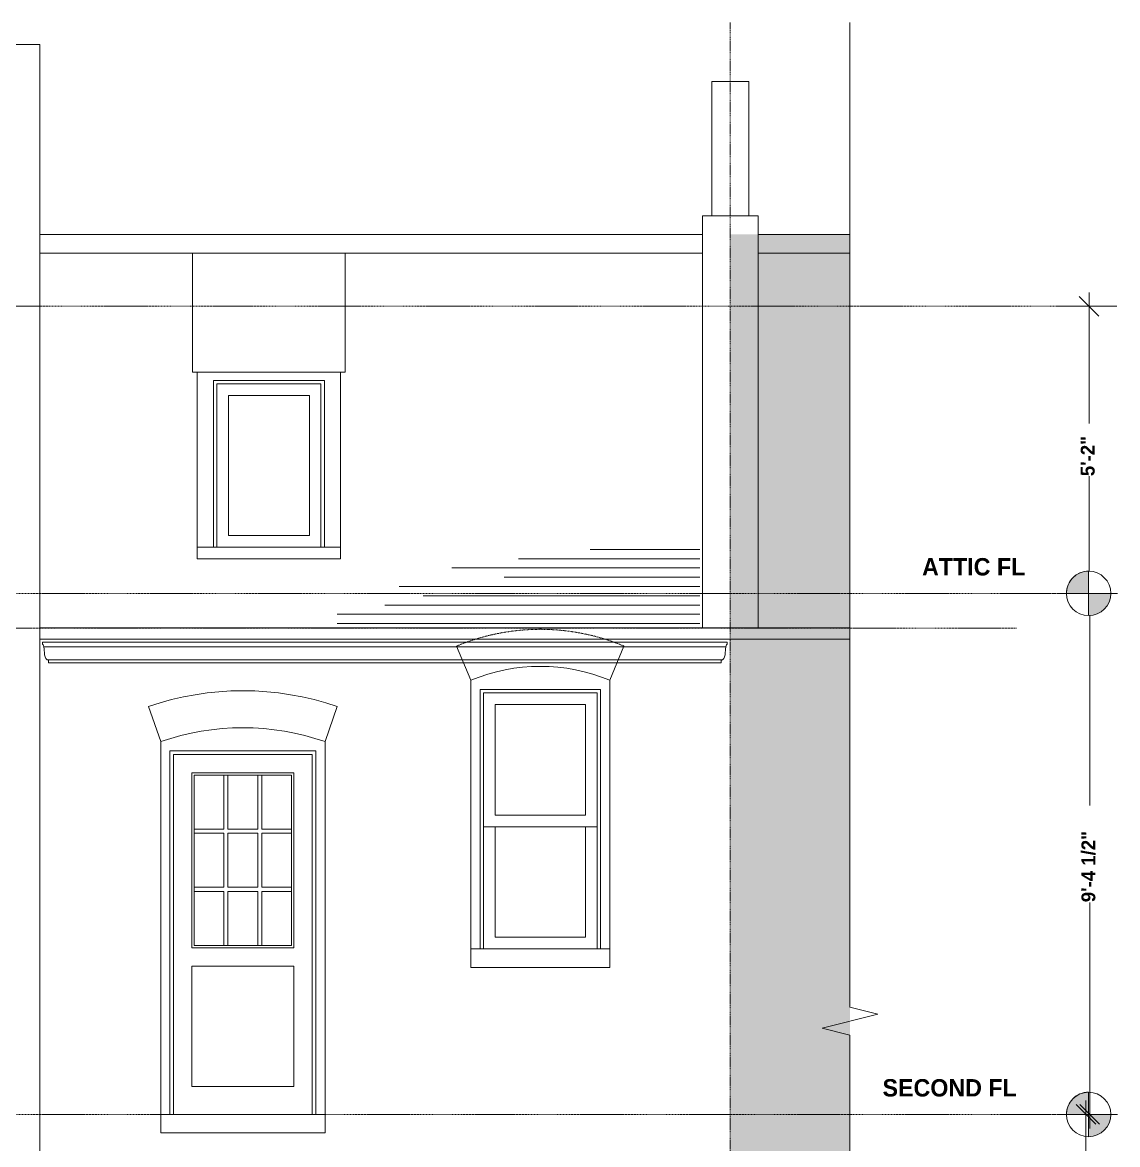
# Model space of a CAD drawing. Header units: inches. Extents: x -961 to 1381, y -1063 to 1035.
# Drawn here: x 1135.3 to 1371.8, y 9 to 251.3 of the extents above; entities that cross this region are included whole.
import ezdxf

# ---------------------------------------------------------------- set-up
doc = ezdxf.new("R2010")
doc.units = ezdxf.units.IN
doc.header["$LTSCALE"] = 0.2
doc.header["$MEASUREMENT"] = 0
doc.header["$PDMODE"] = 1
doc.header["$PDSIZE"] = -2
for name, pattern in [('STYLE_01', [0.41664, 0.20828, -0.20836]), ('STYLE_06', [1.04164, 0.625, -0.20828, 0.06943, -0.13893]), ('STYLE_07', [1.875, 0.625, -0.20828, 0.625, -0.20836, 0.06943, -0.13893]), ('STYLE_09', [5, 3.75, -0.277785, 0.69443, -0.277785])]:
    doc.linetypes.add(name, pattern=pattern)
doc.layers.get('0').update_dxf_attribs({"lineweight": 15})
for name, color, linetype, lineweight in [('_MD Elevations (2D)', 7, 'Continuous', 5), ('Dimension', 7, 'Continuous', 5), ('Electric - Invisible', 7, 'Continuous', 15), ('None', 7, 'Continuous', 5)]:
    doc.layers.add(name, color=color, linetype=linetype, lineweight=lineweight)
doc.styles.add('Bradley Hand ITC TT-Bold', font='Bradley Hand ITC TT-Bold')
doc.dimstyles.new('Arch', dxfattribs={"dimtxt": 3.002787, "dimasz": 0.125, "dimexe": 0.125, "dimexo": 0.0625, "dimgap": 0.0625, "dimtad": 1, "dimdec": 3, "dimzin": 15, "dimdsep": 46, "dimlunit": 4, "dimtxsty": 'Bradley Hand ITC TT-Bold', "dimblk": 'VW_SLASH', "dimcen": 0, "dimdle": 0.0625, "dimazin": 0, "dimtfac": 1, "dimtdec": 3, "dimtix": 1, "dimtmove": 0, "dimatfit": 0, "dimldrblk": 'VW_FILLEDARROW', "dimfxl": 0, "dimfrac": 2, "dimtolj": 1, "dimtzin": 15, "dimarcsym": 0})

# ---------------------------------------------------------------- blocks, each defined once
blk = doc.blocks.new('*D')
at = {"layer": 'Defpoints', "color": 0, "lineweight": 0}
for p in [(-327.82, 190), (100.36, 190), (1355.82, 190), (-337.66, 128), (-330.31, 128), (-327.82, 128), (90.52, 128), (97.86, 128), (100.36, 128), (1355.82, 128), (1358.31, 128), (1365.66, 128), (-947.19, 104.5), (-337.81, 15.5), (-330.31, 15.5), (-329.47, 15.5), (90.36, 15.5), (97.86, 15.5), (97.86, 15.5), (1357.47, 15.5), (1358.31, 15.5), (1365.81, 15.5), (-954.69, 6), (-947.19, 6), (-947.19, 6), (-954.69, -105.5), (-947.19, -105.5), (-947.19, -105.5), (-336.97, -105.5), (-336.97, -105.5), (-329.47, -105.5), (-329.47, -105.5), (90.36, -105.5), (90.36, -105.5), (97.86, -105.5), (97.86, -105.5), (1357.47, -105.5), (1357.47, -105.5), (1364.97, -105.5), (1364.97, -105.5), (-329.47, -198.75), (97.86, -198.75), (1357.47, -198.75), (-954.69, -207.5), (-947.19, -207.5)]:
    blk.add_point(p, dxfattribs=at)
at = {"layer": 'Dimension', "color": 0, "linetype": 'Continuous', "lineweight": -2}
for p, q in [((-337.66, 190), (-337.66, 193)), ((90.52, 190), (90.52, 193)), ((1365.66, 190), (1365.66, 193)), ((-330.82, 190), (-343.66, 190)), ((-337.66, 128), (-337.66, 190)), ((97.36, 190), (84.52, 190)), ((90.52, 128), (90.52, 190)), ((1358.82, 190), (1371.66, 190)), ((1365.66, 128), (1365.66, 190)), ((-337.81, 128), (-337.81, 131)), ((90.36, 128), (90.36, 131)), ((1365.81, 128), (1365.81, 131)), ((-333.31, 128), (-343.81, 128)), ((-330.82, 128), (-343.66, 128)), ((-337.81, 15.5), (-337.81, 128)), ((-337.66, 125), (-337.66, 128)), ((94.86, 128), (84.36, 128)), ((97.36, 128), (84.52, 128)), ((90.36, 15.5), (90.36, 128)), ((90.52, 125), (90.52, 128)), ((1358.82, 128), (1371.66, 128)), ((1361.31, 128), (1371.81, 128)), ((1365.66, 125), (1365.66, 128)), ((1365.81, 15.5), (1365.81, 128)), ((-954.69, 104.5), (-954.69, 107.5)), ((-950.19, 104.5), (-960.69, 104.5)), ((-954.69, 6), (-954.69, 104.5)), ((-336.97, 15.5), (-336.97, 18.5)), ((90.36, 15.5), (90.36, 18.5)), ((1364.97, 15.5), (1364.97, 18.5)), ((-333.31, 15.5), (-343.81, 15.5)), ((-332.47, 15.5), (-342.97, 15.5)), ((-337.81, 12.5), (-337.81, 15.5)), ((-336.97, -105.5), (-336.97, 15.5)), ((94.86, 15.5), (84.36, 15.5)), ((94.86, 15.5), (84.36, 15.5)), ((90.36, -105.5), (90.36, 15.5)), ((90.36, 12.5), (90.36, 15.5)), ((1360.47, 15.5), (1370.97, 15.5)), ((1361.31, 15.5), (1371.81, 15.5)), ((1364.97, -105.5), (1364.97, 15.5)), ((1365.81, 12.5), (1365.81, 15.5)), ((-954.69, 6), (-954.69, 9)), ((-935.69, 9), (-935.69, 6)), ((-950.19, 6), (-960.69, 6)), ((-950.19, 6), (-960.69, 6)), ((-954.69, -105.5), (-954.69, 6)), ((-954.69, 3), (-954.69, 6)), ((-935.69, 6), (-935.69, -6.5)), ((-932.69, 6), (-929.69, 6)), ((-935.69, -6.5), (-935.69, -9.5)), ((-932.69, -6.5), (-929.69, -6.5)), ((-954.69, -105.5), (-954.69, -102.5)), ((-935.69, -102.5), (-935.69, -105.5)), ((-336.97, -102.5), (-336.97, -105.5)), ((90.36, -102.5), (90.36, -105.5)), ((1364.97, -102.5), (1364.97, -105.5)), ((-950.19, -105.5), (-960.69, -105.5)), ((-950.19, -105.5), (-960.69, -105.5)), ((-954.69, -207.5), (-954.69, -105.5)), ((-954.69, -108.5), (-954.69, -105.5)), ((-935.69, -105.5), (-935.69, -118)), ((-932.69, -105.5), (-929.69, -105.5)), ((-332.47, -105.5), (-342.97, -105.5)), ((-332.47, -105.5), (-342.97, -105.5)), ((-336.97, -108.5), (-336.97, -105.5)), ((-336.97, -105.5), (-336.97, -198.75)), ((94.86, -105.5), (84.36, -105.5)), ((94.86, -105.5), (84.36, -105.5)), ((90.36, -108.5), (90.36, -105.5)), ((90.36, -105.5), (90.36, -198.75)), ((1360.47, -105.5), (1370.97, -105.5)), ((1360.47, -105.5), (1370.97, -105.5)), ((1364.97, -108.5), (1364.97, -105.5)), ((1364.97, -105.5), (1364.97, -198.75)), ((-935.69, -118), (-935.69, -121)), ((-932.69, -118), (-929.69, -118)), ((-332.47, -198.75), (-342.97, -198.75)), ((-336.97, -198.75), (-336.97, -201.75)), ((94.86, -198.75), (84.36, -198.75)), ((90.36, -198.75), (90.36, -201.75)), ((1360.47, -198.75), (1370.97, -198.75)), ((1364.97, -198.75), (1364.97, -201.75)), ((-950.19, -207.5), (-960.69, -207.5)), ((-954.69, -210.5), (-954.69, -207.5))]:
    blk.add_line(p, q, dxfattribs=at)
at = {"layer": 'None', "color": 0, "linetype": 'Continuous', "lineweight": 20}
for points in [[(-339.78, 192.12), (-335.54, 187.88)], [(88.39, 192.12), (92.64, 187.88)], [(1363.54, 192.12), (1367.78, 187.88)], [(-339.93, 130.12), (-335.69, 125.88)], [(-335.54, 125.88), (-339.78, 130.12)], [(88.24, 130.12), (92.49, 125.88)], [(92.64, 125.88), (88.39, 130.12)], [(1367.78, 125.88), (1363.54, 130.12)], [(1363.69, 130.12), (1367.93, 125.88)], [(-956.81, 106.62), (-952.57, 102.38)], [(-335.69, 13.38), (-339.93, 17.62)], [(-339.1, 17.62), (-334.85, 13.38)], [(88.24, 17.62), (92.49, 13.38)], [(92.49, 13.38), (88.24, 17.62)], [(1362.85, 17.62), (1367.1, 13.38)], [(1367.93, 13.38), (1363.69, 17.62)], [(-956.81, 8.12), (-952.57, 3.88)], [(-952.57, 3.88), (-956.81, 8.12)], [(-937.81, 8.12), (-933.57, 3.88)], [(-933.57, -8.62), (-937.81, -4.38)], [(-956.81, -103.38), (-952.57, -107.62)], [(-952.57, -107.62), (-956.81, -103.38)], [(-937.81, -103.38), (-933.57, -107.62)], [(-334.85, -107.62), (-339.1, -103.38)], [(-339.1, -103.38), (-334.85, -107.62)], [(92.49, -107.62), (88.24, -103.38)], [(88.24, -103.38), (92.49, -107.62)], [(1367.1, -107.62), (1362.85, -103.38)], [(1362.85, -103.38), (1367.1, -107.62)], [(-933.57, -120.12), (-937.81, -115.88)], [(-334.85, -200.87), (-339.1, -196.63)], [(92.49, -200.87), (88.24, -196.63)], [(1367.1, -200.87), (1362.85, -196.63)], [(-952.57, -209.62), (-956.81, -205.38)]]:
    blk.add_lwpolyline(points, dxfattribs=at)
at = {"color": 0, "linetype": 'Continuous', "lineweight": -2}
for points in [[(-334.33, 153.32), (-334.33, 164.68), (-340.99, 164.68), (-340.99, 153.32)], [(93.85, 153.32), (93.85, 164.68), (87.18, 164.68), (87.18, 153.32)], [(1368.99, 153.32), (1368.99, 164.68), (1362.33, 164.68), (1362.33, 153.32)], [(-334.48, 61.33), (-334.48, 82.17), (-341.15, 82.17), (-341.15, 61.33)], [(93.7, 61.33), (93.7, 82.17), (87.03, 82.17), (87.03, 61.33)], [(1369.15, 61.33), (1369.15, 82.17), (1362.48, 82.17), (1362.48, 61.33)], [(-951.36, 44.8), (-951.36, 65.7), (-958.03, 65.7), (-958.03, 44.8)], [(-932.78, -7.96), (-932.78, 7.46), (-938.61, 7.46), (-938.61, -7.96)], [(-333.64, -51.65), (-333.64, -38.35), (-340.31, -38.35), (-340.31, -51.65)], [(93.7, -51.65), (93.7, -38.35), (87.03, -38.35), (87.03, -51.65)], [(1368.31, -51.65), (1368.31, -38.35), (1361.64, -38.35), (1361.64, -51.65)], [(-951.36, -60.1), (-951.36, -39.4), (-958.03, -39.4), (-958.03, -60.1)], [(-932.78, -119.46), (-932.78, -104.04), (-938.61, -104.04), (-938.61, -119.46)], [(-333.64, -168.39), (-333.64, -135.86), (-340.31, -135.86), (-340.31, -168.39)], [(93.7, -168.39), (93.7, -135.86), (87.03, -135.86), (87.03, -168.39)], [(1368.31, -168.39), (1368.31, -135.86), (1361.64, -135.86), (1361.64, -168.39)], [(-951.36, -162.1), (-951.36, -150.9), (-958.03, -150.9), (-958.03, -162.1)]]:
    blk.add_wipeout(points, dxfattribs=at).dxf.layer = 'Dimension'
at = {"layer": 'Defpoints', "color": 0, "lineweight": 0}
for p in [(-935.69, 6), (-935.69, 6), (-935.69, -6.5), (-935.69, -105.5), (-935.69, -105.5), (-935.69, -118)]:
    blk.add_point(p, dxfattribs=at)
at = {"layer": 'Dimension', "color": 0, "attachment_point": 1, "rotation": 90, "line_spacing_factor": 1.337445, "style": 'Bradley Hand ITC TT-Bold'}
for s, insert, char_height in [('5\'-2"', (-339.46, 153.32), 3.003), ('5\'-2"', (88.71, 153.32), 3.003), ('5\'-2"', (1363.86, 153.32), 3.003), ('9\'-4 1/2"', (-339.61, 61.33), 3.003), ('9\'-4 1/2"', (88.56, 61.33), 3.003), ('9\'-4 1/2"', (1364.01, 61.33), 3.003), ('8\'-2 1/2"', (-956.5, 44.8), 3.003), ('12 1/2"', (-937.27, -7.96), 2.627), ('10\'-1"', (-338.78, -51.65), 3.003), ('10\'-1"', (88.56, -51.65), 3.003), ('10\'-1"', (1363.17, -51.65), 3.003), ('9\'-3 1/2"', (-956.5, -60.1), 3.003), ('12 1/2"', (-937.27, -119.46), 2.627), ('7\'-9 1/4" +/- ', (-338.78, -168.39), 3.0028), ('7\'-9 1/4" +/- ', (88.56, -168.39), 3.0028), ('7\'-9 1/4" +/- ', (1363.17, -168.39), 3.0028), ('8\'-6"', (-956.5, -162.1), 3.003)]:
    blk.add_mtext(s, dxfattribs=dict(at, insert=insert, char_height=char_height))
blk = doc.blocks.new('VW_FILLEDARROW')
at = {"linetype": 'ByBlock', "lineweight": 0}
blk.add_hatch(color=0, dxfattribs=at).paths.add_polyline_path([(-1, 0.268), (0, 0), (-1, -0.268)])
at = {"layer": 'None', "color": 0, "linetype": 'Continuous', "lineweight": 5}
blk.add_lwpolyline([(-1, 0.268), (0, 0), (-1, -0.268)], close=True, dxfattribs=at)
blk = doc.blocks.new('VW_SLASH')
at = {"color": 0, "linetype": 'ByBlock', "lineweight": -2}
blk.add_line((0, 0), (-1, 0), dxfattribs=at)
at = {"layer": 'None', "color": 0, "linetype": 'Continuous', "lineweight": 20}
blk.add_lwpolyline([(0.354, 0.354), (-0.354, -0.354)], dxfattribs=at)
blk = doc.blocks.new('Group-844')
at = {"layer": 'None', "color": 7, "linetype": 'Continuous', "lineweight": 5}
for p, q in [((1281.57, 137.49), (1257.87, 137.49)), ((1281.57, 133.49), (1227.98, 133.49)), ((1281.57, 135.49), (1242.41, 135.49)), ((1281.57, 131.49), (1239.32, 131.49)), ((1281.57, 129.49), (1216.65, 129.49)), ((1281.57, 127.49), (1221.8, 127.49)), ((1281.57, 125.49), (1213.56, 125.49)), ((1281.57, 123.49), (1203.25, 123.49)), ((1281.57, 121.49), (1203.25, 121.49))]:
    blk.add_line(p, q, dxfattribs=at)
blk = doc.blocks.new('Elevation Benchmark-11')
at = {"color": 7, "linetype": 'Continuous', "lineweight": 5}
for points in [[(12, 1.2), (13.7, 1.2), (13.7, 9.53), (12, 9.53)], [(4.8, -4.8), (4.33, -4.78), (3.86, -4.71), (3.41, -4.59), (2.96, -4.43), (2.54, -4.23), (2.13, -3.99), (1.75, -3.71), (1.41, -3.39), (1.09, -3.05), (0.81, -2.67), (0.57, -2.26), (0.37, -1.84), (0.21, -1.39), (0.09, -0.94), (0.02, -0.47), (0, 0), (0.02, 0.47), (0.09, 0.94), (0.21, 1.39), (0.37, 1.84), (0.57, 2.26), (0.81, 2.67), (1.09, 3.05), (1.41, 3.39), (1.75, 3.71), (2.13, 3.99), (2.54, 4.23), (2.96, 4.43), (3.41, 4.59), (3.86, 4.71), (4.33, 4.78), (4.8, 4.8), (5.27, 4.78), (5.74, 4.71), (6.19, 4.59), (6.64, 4.43), (7.06, 4.23), (7.47, 3.99), (7.85, 3.71), (8.19, 3.39), (8.51, 3.05), (8.79, 2.67), (9.03, 2.26), (9.23, 1.84), (9.39, 1.39), (9.51, 0.94), (9.58, 0.47), (9.6, 0), (9.58, -0.47), (9.51, -0.94), (9.39, -1.39), (9.23, -1.84), (9.03, -2.26), (8.79, -2.67), (8.51, -3.05), (8.19, -3.39), (7.85, -3.71), (7.47, -3.99), (7.06, -4.23), (6.64, -4.43), (6.19, -4.59), (5.74, -4.71), (5.27, -4.78)], [(12, -9.53), (49.31, -9.53), (49.31, -1.2), (12, -1.2)]]:
    blk.add_wipeout(points, dxfattribs=at).dxf.layer = 'None'
at = {"layer": 'None', "linetype": 'Continuous', "lineweight": 0}
h = blk.add_hatch(color=7, dxfattribs=at)
edge = h.paths.add_edge_path()
edge.add_arc((4.8, 0), 4.8, 90, 180)
edge.add_line((0, 0), (4.8, 0))
edge.add_line((4.8, 0), (4.8, 4.8))
h = blk.add_hatch(color=7, dxfattribs=at)
edge = h.paths.add_edge_path()
edge.add_arc((4.8, 0), 4.8, 270, 0)
edge.add_line((9.6, 0), (4.8, 0))
edge.add_line((4.8, 0), (4.8, -4.8))
at = {"layer": 'None', "color": 7, "linetype": 'Continuous', "lineweight": 5}
for p, q in [((4.8, -4.8), (4.8, 4.8)), ((0, 0), (9.6, 0))]:
    blk.add_line(p, q, dxfattribs=at)
at = {"layer": 'None', "color": 7, "linetype": 'STYLE_09', "lineweight": 5}
blk.add_line((9.6, 0), (24, 0), dxfattribs=at)
at = {"layer": 'None', "color": 7, "linetype": 'Continuous', "lineweight": 5}
for start, end in [(90, 180), (270, 0)]:
    blk.add_arc((4.8, 0), 4.8, start, end, dxfattribs=at)
blk.add_ellipse((4.8, 0), major_axis=(4.8, 0), ratio=1, dxfattribs=at)
at = {"layer": 'None', "color": 7, "insert": (49.31, -7.63), "char_height": 3.753, "attachment_point": 1, "rotation": 180, "line_spacing_factor": 1.332987, "style": 'Bradley Hand ITC TT-Bold'}
blk.add_mtext('SECOND FL', dxfattribs=at)
blk = doc.blocks.new('Break Line-13')
at = {"layer": 'None', "color": 7, "linetype": 'Continuous', "lineweight": 20}
blk.add_lwpolyline([(0, 0), (212.64, 0), (214.14, 6), (217.14, -6), (218.64, 0), (431.28, 0)], dxfattribs=at)
blk = doc.blocks.new('Group-1263')
at = {"layer": 'Electric - Invisible', "color": 7, "linetype": 'Continuous', "lineweight": 20}
blk.add_line((1287.48, 117), (1287.48, 117.45), dxfattribs=at)
at = {"color": 7, "linetype": 'Continuous', "lineweight": 20}
blk.add_wipeout([(1286.19, 113.62), (1286.22, 113.62), (1286.24, 113.63), (1286.27, 113.63), (1286.29, 113.63), (1286.31, 113.63), (1286.34, 113.64), (1286.36, 113.64), (1286.38, 113.65), (1286.41, 113.66), (1286.43, 113.66), (1286.45, 113.67), (1286.47, 113.68), (1286.49, 113.69), (1286.51, 113.7), (1286.54, 113.71), (1286.56, 113.73), (1286.57, 113.74), (1286.59, 113.75), (1286.61, 113.77), (1286.63, 113.79), (1286.65, 113.8), (1286.67, 113.82), (1286.69, 113.84), (1286.7, 113.86), (1286.72, 113.88), (1286.74, 113.9), (1286.75, 113.92), (1286.77, 113.94), (1286.78, 113.96), (1286.8, 113.99), (1286.81, 114.01), (1286.83, 114.04), (1286.84, 114.06), (1286.85, 114.09), (1286.87, 114.12), (1286.88, 114.15), (1286.89, 114.18), (1286.9, 114.21), (1286.92, 114.24), (1286.93, 114.27), (1286.94, 114.3), (1286.95, 114.34), (1286.96, 114.37), (1286.97, 114.41), (1286.98, 114.44), (1286.99, 114.48), (1287, 114.52), (1287, 114.55), (1287.01, 114.59), (1287.02, 114.63), (1287.03, 114.67), (1287.03, 114.72), (1287.04, 114.76), (1287.05, 114.8), (1287.05, 114.85), (1287.06, 114.89), (1287.06, 114.94), (1287.07, 114.98), (1287.07, 115.03), (1287.08, 115.08), (1287.08, 115.13), (1287.08, 115.18), (1287.09, 115.23), (1287.09, 115.28), (1287.09, 115.33), (1287.09, 115.38), (1287.1, 115.43), (1287.1, 115.48), (1287.1, 115.53), (1287.1, 115.58), (1287.11, 115.62), (1287.11, 115.67), (1287.11, 115.71), (1287.12, 115.76), (1287.12, 115.8), (1287.12, 115.84), (1287.13, 115.89), (1287.13, 115.93), (1287.14, 115.97), (1287.14, 116.01), (1287.15, 116.05), (1287.15, 116.08), (1287.15, 116.12), (1287.16, 116.16), (1287.16, 116.19), (1287.17, 116.23), (1287.17, 116.26), (1287.18, 116.3), (1287.18, 116.33), (1287.19, 116.36), (1287.2, 116.39), (1287.2, 116.42), (1287.21, 116.45), (1287.21, 116.48), (1287.22, 116.51), (1287.22, 116.54), (1287.23, 116.56), (1287.24, 116.59), (1287.24, 116.61), (1287.25, 116.64), (1287.26, 116.66), (1287.26, 116.68), (1287.27, 116.71), (1287.28, 116.73), (1287.29, 116.75), (1287.29, 116.77), (1287.3, 116.79), (1287.31, 116.8), (1287.32, 116.82), (1287.32, 116.84), (1287.33, 116.85), (1287.34, 116.87), (1287.35, 116.88), (1287.36, 116.89), (1287.36, 116.91), (1287.37, 116.92), (1287.38, 116.93), (1287.39, 116.94), (1287.4, 116.95), (1287.41, 116.96), (1287.42, 116.97), (1287.43, 116.97), (1287.44, 116.98), (1287.44, 116.98), (1287.45, 116.99), (1287.46, 116.99), (1287.47, 117), (1287.48, 117)], dxfattribs=at).dxf.layer = 'Electric - Invisible'
at = {"layer": 'Electric - Invisible', "color": 7, "linetype": 'Continuous', "lineweight": 20}
for p, q in [((1287.48, 117.45), (1284.39, 117.45)), ((1287.48, 117.45), (1287.48, 117)), ((1286.19, 112.98), (1284.39, 112.98))]:
    blk.add_line(p, q, dxfattribs=at)
blk.add_open_spline([(1286.19, 113.62), (1287.01, 113.62), (1287.16, 116.93), (1287.48, 117)], degree=2, dxfattribs=at)
at = {"layer": 'None', "color": 7, "linetype": 'Continuous', "lineweight": 20}
blk.add_line((1286.19, 113.62), (1286.19, 112.98), dxfattribs=at)
blk = doc.blocks.new('Group-1264')
at = {"layer": 'Electric - Invisible', "color": 7, "linetype": 'Continuous', "lineweight": 20}
blk.add_line((1139.61, 117), (1139.61, 117.45), dxfattribs=at)
at = {"color": 7, "linetype": 'Continuous', "lineweight": 20}
blk.add_wipeout([(1140.9, 113.62), (1140.88, 113.62), (1140.85, 113.63), (1140.83, 113.63), (1140.8, 113.63), (1140.78, 113.63), (1140.75, 113.64), (1140.73, 113.64), (1140.71, 113.65), (1140.69, 113.66), (1140.66, 113.66), (1140.64, 113.67), (1140.62, 113.68), (1140.6, 113.69), (1140.58, 113.7), (1140.56, 113.71), (1140.54, 113.73), (1140.52, 113.74), (1140.5, 113.75), (1140.48, 113.77), (1140.46, 113.79), (1140.44, 113.8), (1140.43, 113.82), (1140.41, 113.84), (1140.39, 113.86), (1140.37, 113.88), (1140.36, 113.9), (1140.34, 113.92), (1140.33, 113.94), (1140.31, 113.96), (1140.3, 113.99), (1140.28, 114.01), (1140.27, 114.04), (1140.25, 114.06), (1140.24, 114.09), (1140.23, 114.12), (1140.21, 114.15), (1140.2, 114.18), (1140.19, 114.21), (1140.18, 114.24), (1140.17, 114.27), (1140.16, 114.3), (1140.14, 114.34), (1140.13, 114.37), (1140.12, 114.41), (1140.12, 114.44), (1140.11, 114.48), (1140.1, 114.52), (1140.09, 114.55), (1140.08, 114.59), (1140.07, 114.63), (1140.07, 114.67), (1140.06, 114.72), (1140.05, 114.76), (1140.05, 114.8), (1140.04, 114.85), (1140.04, 114.89), (1140.03, 114.94), (1140.03, 114.98), (1140.02, 115.03), (1140.02, 115.08), (1140.01, 115.13), (1140.01, 115.18), (1140.01, 115.23), (1140, 115.28), (1140, 115.33), (1140, 115.38), (1140, 115.43), (1139.99, 115.48), (1139.99, 115.53), (1139.99, 115.58), (1139.99, 115.62), (1139.98, 115.67), (1139.98, 115.71), (1139.98, 115.76), (1139.97, 115.8), (1139.97, 115.84), (1139.96, 115.89), (1139.96, 115.93), (1139.96, 115.97), (1139.95, 116.01), (1139.95, 116.05), (1139.94, 116.08), (1139.94, 116.12), (1139.93, 116.16), (1139.93, 116.19), (1139.92, 116.23), (1139.92, 116.26), (1139.91, 116.3), (1139.91, 116.33), (1139.9, 116.36), (1139.9, 116.39), (1139.89, 116.42), (1139.89, 116.45), (1139.88, 116.48), (1139.87, 116.51), (1139.87, 116.54), (1139.86, 116.56), (1139.86, 116.59), (1139.85, 116.61), (1139.84, 116.64), (1139.84, 116.66), (1139.83, 116.68), (1139.82, 116.71), (1139.81, 116.73), (1139.81, 116.75), (1139.8, 116.77), (1139.79, 116.79), (1139.79, 116.8), (1139.78, 116.82), (1139.77, 116.84), (1139.76, 116.85), (1139.75, 116.87), (1139.75, 116.88), (1139.74, 116.89), (1139.73, 116.91), (1139.72, 116.92), (1139.71, 116.93), (1139.7, 116.94), (1139.69, 116.95), (1139.69, 116.96), (1139.68, 116.97), (1139.67, 116.97), (1139.66, 116.98), (1139.65, 116.98), (1139.64, 116.99), (1139.63, 116.99), (1139.62, 117), (1139.61, 117)], dxfattribs=at).dxf.layer = 'Electric - Invisible'
at = {"layer": 'Electric - Invisible', "color": 7, "linetype": 'Continuous', "lineweight": 20}
for p, q in [((1139.61, 117.45), (1139.61, 117)), ((1139.61, 117.45), (1142.7, 117.45)), ((1140.9, 112.98), (1142.7, 112.98))]:
    blk.add_line(p, q, dxfattribs=at)
blk.add_open_spline([(1140.9, 113.62), (1140.08, 113.62), (1139.93, 116.93), (1139.61, 117)], degree=2, dxfattribs=at)
at = {"layer": 'None', "color": 7, "linetype": 'Continuous', "lineweight": 20}
blk.add_line((1140.9, 113.62), (1140.9, 112.98), dxfattribs=at)
blk = doc.blocks.new('Group-1265')
at = {"layer": 'None', "color": 7, "linetype": 'Continuous', "lineweight": 5}
for p, q in [((1140.06, 116.45), (1287.21, 116.45)), ((1140.9, 113.68), (1286.23, 113.68)), ((1141.15, 112.99), (1284.34, 112.99))]:
    blk.add_line(p, q, dxfattribs=at)
at = {"layer": 'None', "color": 7}
blk.add_blockref('Group-1263', (0, 0), dxfattribs=at)
at = {"layer": 'None', "color": 7, "linetype": 'Continuous', "lineweight": 5}
blk.add_line((1284.39, 117.45), (1142.7, 117.45), dxfattribs=at)
at = {"layer": 'None', "color": 7}
blk.add_blockref('Group-1264', (0, 0), dxfattribs=at)
blk = doc.blocks.new('Elevation Benchmark-14')
at = {"color": 7, "linetype": 'Continuous', "lineweight": 5}
for points in [[(12, 1.2), (13.7, 1.2), (13.7, 9.53), (12, 9.53)], [(4.8, -4.8), (4.33, -4.78), (3.86, -4.71), (3.41, -4.59), (2.96, -4.43), (2.54, -4.23), (2.13, -3.99), (1.75, -3.71), (1.41, -3.39), (1.09, -3.05), (0.81, -2.67), (0.57, -2.26), (0.37, -1.84), (0.21, -1.39), (0.09, -0.94), (0.02, -0.47), (0, 0), (0.02, 0.47), (0.09, 0.94), (0.21, 1.39), (0.37, 1.84), (0.57, 2.26), (0.81, 2.67), (1.09, 3.05), (1.41, 3.39), (1.75, 3.71), (2.13, 3.99), (2.54, 4.23), (2.96, 4.43), (3.41, 4.59), (3.86, 4.71), (4.33, 4.78), (4.8, 4.8), (5.27, 4.78), (5.74, 4.71), (6.19, 4.59), (6.64, 4.43), (7.06, 4.23), (7.47, 3.99), (7.85, 3.71), (8.19, 3.39), (8.51, 3.05), (8.79, 2.67), (9.03, 2.26), (9.23, 1.84), (9.39, 1.39), (9.51, 0.94), (9.58, 0.47), (9.6, 0), (9.58, -0.47), (9.51, -0.94), (9.39, -1.39), (9.23, -1.84), (9.03, -2.26), (8.79, -2.67), (8.51, -3.05), (8.19, -3.39), (7.85, -3.71), (7.47, -3.99), (7.06, -4.23), (6.64, -4.43), (6.19, -4.59), (5.74, -4.71), (5.27, -4.78)], [(12, -9.53), (40.77, -9.53), (40.77, -1.2), (12, -1.2)]]:
    blk.add_wipeout(points, dxfattribs=at).dxf.layer = 'None'
at = {"layer": 'None', "linetype": 'Continuous', "lineweight": 0}
h = blk.add_hatch(color=7, dxfattribs=at)
edge = h.paths.add_edge_path()
edge.add_arc((4.8, 0), 4.8, 90, 180)
edge.add_line((0, 0), (4.8, 0))
edge.add_line((4.8, 0), (4.8, 4.8))
h = blk.add_hatch(color=7, dxfattribs=at)
edge = h.paths.add_edge_path()
edge.add_arc((4.8, 0), 4.8, 270, 0)
edge.add_line((9.6, 0), (4.8, 0))
edge.add_line((4.8, 0), (4.8, -4.8))
at = {"layer": 'None', "color": 7, "linetype": 'Continuous', "lineweight": 5}
for p, q in [((4.8, -4.8), (4.8, 4.8)), ((0, 0), (9.6, 0))]:
    blk.add_line(p, q, dxfattribs=at)
at = {"layer": 'None', "color": 7, "linetype": 'STYLE_09', "lineweight": 5}
blk.add_line((9.6, 0), (24, 0), dxfattribs=at)
at = {"layer": 'None', "color": 7, "linetype": 'Continuous', "lineweight": 5}
for start, end in [(90, 180), (270, 0)]:
    blk.add_arc((4.8, 0), 4.8, start, end, dxfattribs=at)
blk.add_ellipse((4.8, 0), major_axis=(4.8, 0), ratio=1, dxfattribs=at)
at = {"layer": 'None', "color": 7, "insert": (40.77, -7.63), "char_height": 3.753, "attachment_point": 1, "rotation": 180, "line_spacing_factor": 1.332987, "style": 'Bradley Hand ITC TT-Bold'}
blk.add_mtext('ATTIC FL', dxfattribs=at)
blk = doc.blocks.new('MD Elevations (2D)')
at = {"layer": 'None', "color": 7, "linetype": 'Continuous', "lineweight": 20}
for p in [(1103.5211, 246.5), (1139.0241, -129.3)]:
    blk.add_line(p, (1139.0241, 246.5), dxfattribs=at)
at = {"layer": 'None', "color": 7, "linetype": 'Continuous', "lineweight": 5}
for points in [[(1284.1491, 238.5), (1292.1491, 238.5), (1292.1491, 209.5), (1284.1491, 209.5)], [(1294.1491, 205.5), (1314, 205.5), (1314, 201.5), (1294.1491, 201.5)]]:
    blk.add_lwpolyline(points, close=True, dxfattribs=at)
at = {"layer": 'None', "color": 7, "linetype": 'Continuous', "lineweight": 20}
blk.add_lwpolyline([(1139.0241, 205.5), (1282.1491, 205.5), (1282.1491, 201.5), (1139.0241, 201.5)], close=True, dxfattribs=at)
at = {"layer": 'Dimension', "color": 7, "linetype": 'Continuous', "lineweight": 5}
dim = blk.add_linear_dim(base=(-336.975, -105.5), p1=(-329.475, 15.5), p2=(-329.475, -105.5), angle=270, dimstyle='Arch', override={"dimtxt": 3.002787, "dimasz": 6, "dimgap": 0.015625, "dimtad": 0, "dimpost": '<>', "dimtxsty": 'Bradley Hand ITC TT-Bold'}, dxfattribs=at)
dim.commit()
dim.dimension.update_dxf_attribs({"geometry": '*D', "text_midpoint": (-336.975, -45)})
dim = blk.add_linear_dim(base=(-337.8117, 15.5), p1=(-330.3117, 128), p2=(-330.3117, 15.5), angle=270, dimstyle='Arch', override={"dimtxt": 3.002787, "dimasz": 6, "dimgap": 0.015625, "dimtad": 0, "dimpost": '<>', "dimtxsty": 'Bradley Hand ITC TT-Bold'}, dxfattribs=at)
dim.commit()
dim.dimension.update_dxf_attribs({"geometry": '*D', "text_midpoint": (-337.8117, 71.75)})
dim = blk.add_linear_dim(base=(-954.693, -207.5), p1=(-947.193, -105.5), p2=(-947.193, -207.5), angle=270, dimstyle='Arch', override={"dimtxt": 3.002787, "dimasz": 6, "dimgap": 0.015625, "dimtad": 0, "dimpost": '<>', "dimtxsty": 'Bradley Hand ITC TT-Bold'}, dxfattribs=at)
dim.commit()
dim.dimension.update_dxf_attribs({"geometry": '*D', "text_midpoint": (-954.693, -156.5)})
dim = blk.add_linear_dim(base=(-954.693, -105.5), p1=(-947.193, 6), p2=(-947.193, -105.5), angle=270, dimstyle='Arch', override={"dimtxt": 3.002787, "dimasz": 6, "dimgap": 0.015625, "dimtad": 0, "dimpost": '<>', "dimtxsty": 'Bradley Hand ITC TT-Bold'}, dxfattribs=at)
dim.commit()
dim.dimension.update_dxf_attribs({"geometry": '*D', "text_midpoint": (-954.693, -49.75)})
dim = blk.add_linear_dim(base=(-954.693, 6), p1=(-947.193, 104.5), p2=(-947.193, 6), angle=270, dimstyle='Arch', override={"dimtxt": 3.002787, "dimasz": 6, "dimgap": 0.015625, "dimtad": 0, "dimpost": '<>', "dimtxsty": 'Bradley Hand ITC TT-Bold'}, dxfattribs=at)
dim.commit()
dim.dimension.update_dxf_attribs({"geometry": '*D', "text_midpoint": (-954.693, 55.25)})
dim = blk.add_linear_dim(base=(-935.693, 6), p1=(-935.693, -6.5), p2=(-935.693, 6), angle=270, text='12 1/2"', dimstyle='Arch', override={"dimtxt": 2.627439, "dimasz": 6, "dimgap": 0.015625, "dimtad": 0, "dimpost": '<>', "dimtxsty": 'Bradley Hand ITC TT-Bold'}, dxfattribs=at)
dim.commit()
dim.dimension.update_dxf_attribs({"geometry": '*D', "text_midpoint": (-935.693, -0.25)})
dim = blk.add_linear_dim(base=(-935.693, -105.5), p1=(-935.693, -118), p2=(-935.693, -105.5), angle=270, text='12 1/2"', dimstyle='Arch', override={"dimtxt": 2.627439, "dimasz": 6, "dimgap": 0.015625, "dimtad": 0, "dimpost": '<>', "dimtxsty": 'Bradley Hand ITC TT-Bold'}, dxfattribs=at)
dim.commit()
dim.dimension.update_dxf_attribs({"geometry": '*D', "text_midpoint": (-935.693, -111.75)})
dim = blk.add_linear_dim(base=(-336.975, -105.5), p1=(-329.475, -198.75), p2=(-329.475, -105.5), angle=270, dimstyle='Arch', override={"dimtxt": 3.002787, "dimasz": 6, "dimgap": 0.015625, "dimtad": 0, "dimpost": '<> +/- ', "dimtxsty": 'Bradley Hand ITC TT-Bold'}, dxfattribs=at)
dim.commit()
dim.dimension.update_dxf_attribs({"geometry": '*D', "text_midpoint": (-336.975, -152.125)})
dim = blk.add_linear_dim(base=(-337.6609, 128), p1=(-327.8184, 190), p2=(-327.8184, 128), angle=270, dimstyle='Arch', override={"dimtxt": 3.002787, "dimasz": 6, "dimgap": 0.015625, "dimtad": 0, "dimpost": '<>', "dimtxsty": 'Bradley Hand ITC TT-Bold'}, dxfattribs=at)
dim.commit()
dim.dimension.update_dxf_attribs({"geometry": '*D', "text_midpoint": (-337.6609, 159)})
dim = blk.add_linear_dim(base=(90.3644, -105.5), p1=(97.8644, 15.5), p2=(97.8644, -105.5), angle=270, dimstyle='Arch', override={"dimtxt": 3.002787, "dimasz": 6, "dimgap": 0.015625, "dimtad": 0, "dimpost": '<>', "dimtxsty": 'Bradley Hand ITC TT-Bold'}, dxfattribs=at)
dim.commit()
dim.dimension.update_dxf_attribs({"geometry": '*D', "text_midpoint": (90.3644, -45)})
dim = blk.add_linear_dim(base=(90.3644, 15.5), p1=(97.8644, 128), p2=(97.8644, 15.5), angle=270, dimstyle='Arch', override={"dimtxt": 3.002787, "dimasz": 6, "dimgap": 0.015625, "dimtad": 0, "dimpost": '<>', "dimtxsty": 'Bradley Hand ITC TT-Bold'}, dxfattribs=at)
dim.commit()
dim.dimension.update_dxf_attribs({"geometry": '*D', "text_midpoint": (90.3644, 71.75)})
dim = blk.add_linear_dim(base=(90.3644, -105.5), p1=(97.8644, -198.75), p2=(97.8644, -105.5), angle=270, dimstyle='Arch', override={"dimtxt": 3.002787, "dimasz": 6, "dimgap": 0.015625, "dimtad": 0, "dimpost": '<> +/- ', "dimtxsty": 'Bradley Hand ITC TT-Bold'}, dxfattribs=at)
dim.commit()
dim.dimension.update_dxf_attribs({"geometry": '*D', "text_midpoint": (90.3644, -152.125)})
dim = blk.add_linear_dim(base=(90.5153, 128), p1=(100.3577, 190), p2=(100.3577, 128), angle=270, dimstyle='Arch', override={"dimtxt": 3.002787, "dimasz": 6, "dimgap": 0.015625, "dimtad": 0, "dimpost": '<>', "dimtxsty": 'Bradley Hand ITC TT-Bold'}, dxfattribs=at)
dim.commit()
dim.dimension.update_dxf_attribs({"geometry": '*D', "text_midpoint": (90.5153, 159)})
at = {"layer": 'None', "color": 7, "linetype": 'STYLE_06', "lineweight": 5}
blk.add_line((1288.1491, -235), (1288.1491, 251.284), dxfattribs=at)
at = {"layer": 'None', "color": 7, "linetype": 'STYLE_07', "lineweight": 5}
for p, q in [((1357.475, 128), (996, 128)), ((1350, 120.5), (1011.3991, 120.5)), ((1357.475, 15.5), (996, 15.5))]:
    blk.add_line(p, q, dxfattribs=at)
at = {"layer": 'None', "color": 7}
blk.add_blockref('Group-844', (0, 0), dxfattribs=at)
at = {"layer": 'Dimension', "color": 7, "linetype": 'Continuous', "lineweight": 5}
dim = blk.add_linear_dim(base=(1364.975, -105.5), p1=(1357.475, 15.5), p2=(1357.475, -105.5), angle=270, dimstyle='Arch', override={"dimtxt": 3.002787, "dimasz": 6, "dimgap": 0.015625, "dimtad": 0, "dimpost": '<>', "dimtxsty": 'Bradley Hand ITC TT-Bold'}, dxfattribs=at)
dim.commit()
dim.dimension.update_dxf_attribs({"geometry": '*D', "text_midpoint": (1364.975, -45)})
dim = blk.add_linear_dim(base=(1365.8117, 15.5), p1=(1358.3117, 128), p2=(1358.3117, 15.5), angle=270, dimstyle='Arch', override={"dimtxt": 3.002787, "dimasz": 6, "dimgap": 0.015625, "dimtad": 0, "dimpost": '<>', "dimtxsty": 'Bradley Hand ITC TT-Bold'}, dxfattribs=at)
dim.commit()
dim.dimension.update_dxf_attribs({"geometry": '*D', "text_midpoint": (1365.8117, 71.75)})
at = {"layer": 'None', "color": 7, "linetype": 'STYLE_07', "lineweight": 5}
blk.add_line((1365.8117, 190), (996, 190), dxfattribs=at)
at = {"layer": 'None', "color": 7, "linetype": 'Continuous', "lineweight": 5}
blk.add_lwpolyline([(1282.1491, 209.5), (1294.1491, 209.5), (1294.1491, 120.5886), (1282.1491, 120.5886)], close=True, dxfattribs=at)
blk.add_solid([(1288.1491, -174.75), (1288.1491, 205.5), (1314, -174.75), (1314, 205.5)], dxfattribs=at)
at = {"layer": 'None', "color": 7, "rotation": 180}
blk.add_blockref('Elevation Benchmark-11', (1370.3575, 15.5), dxfattribs=at)
at = {"layer": 'None', "color": 7, "rotation": -90}
blk.add_blockref('Break Line-13', (1314, 251.284), dxfattribs=at)
at = {"layer": 'Dimension', "color": 7, "linetype": 'Continuous', "lineweight": 5}
dim = blk.add_linear_dim(base=(1364.975, -105.5), p1=(1357.475, -198.75), p2=(1357.475, -105.5), angle=270, dimstyle='Arch', override={"dimtxt": 3.002787, "dimasz": 6, "dimgap": 0.015625, "dimtad": 0, "dimpost": '<> +/- ', "dimtxsty": 'Bradley Hand ITC TT-Bold'}, dxfattribs=at)
dim.commit()
dim.dimension.update_dxf_attribs({"geometry": '*D', "text_midpoint": (1364.975, -152.125)})
dim = blk.add_linear_dim(base=(1365.6609, 128), p1=(1355.8184, 190), p2=(1355.8184, 128), angle=270, dimstyle='Arch', override={"dimtxt": 3.002787, "dimasz": 6, "dimgap": 0.015625, "dimtad": 0, "dimpost": '<>', "dimtxsty": 'Bradley Hand ITC TT-Bold'}, dxfattribs=at)
dim.commit()
dim.dimension.update_dxf_attribs({"geometry": '*D', "text_midpoint": (1365.6609, 159)})
at = {"layer": 'None', "color": 7, "linetype": 'Continuous', "lineweight": 5}
for p, q in [((1232.125, 109.25), (1229.0481, 116.6346)), ((1262.125, 109.25), (1265.2019, 116.6346)), ((1165.125, 96), (1162.4959, 103.5556)), ((1200.625, 96), (1203.2541, 103.5556)), ((1234.875, 77.625), (1259.375, 77.625))]:
    blk.add_line(p, q, dxfattribs=at)
for points in [[(1172, 201.5), (1205, 201.5), (1205, 175.75), (1172, 175.75)], [(1173, 175.75), (1204, 175.75), (1204, 138), (1173, 138)], [(1177.25, 173.25), (1199.75, 173.25), (1199.75, 138), (1177.25, 138)], [(1179.75, 170.75), (1197.25, 170.75), (1197.25, 140.5), (1179.75, 140.5)], [(1173, 138), (1204, 138), (1204, 135.5), (1173, 135.5)], [(1139.0241, 120.5886), (1314, 120.5886), (1314, 118.0886), (1139.0241, 118.0886)], [(1234.125, 107.25), (1260.125, 107.25), (1260.125, 51.25), (1234.125, 51.25)], [(1234.875, 106.5), (1259.375, 106.5), (1259.375, 51.25), (1234.875, 51.25)], [(1237.375, 104), (1256.875, 104), (1256.875, 80.125), (1237.375, 80.125)], [(1167.125, 94), (1198.625, 94), (1198.625, 15.5), (1167.125, 15.5)], [(1167.875, 93.25), (1197.875, 93.25), (1197.875, 15.5), (1167.875, 15.5)], [(1171.875, 89.25), (1193.875, 89.25), (1193.875, 51.5), (1171.875, 51.5)], [(1172.375, 88.75), (1193.375, 88.75), (1193.375, 52), (1172.375, 52)], [(1237.375, 77.625), (1256.875, 77.625), (1256.875, 53.75), (1237.375, 53.75)], [(1232.125, 51.25), (1262.125, 51.25), (1262.125, 47.25), (1232.125, 47.25)], [(1171.875, 47.5), (1193.875, 47.5), (1193.875, 21.5), (1171.875, 21.5)], [(1165.125, 15.5), (1200.625, 15.5), (1200.625, 11.5), (1165.125, 11.5)]]:
    blk.add_lwpolyline(points, close=True, dxfattribs=at)
at = {"layer": 'None', "color": 7, "linetype": 'Continuous', "lineweight": 20, "flags": 128}
for points in [[(1172, 201.5), (1172, 175.75), (1173, 175.75), (1173, 135.5)], [(1205, 201.5), (1205, 175.75), (1204, 175.75), (1204, 135.5)]]:
    blk.add_lwpolyline(points, dxfattribs=at)
at = {"layer": 'None', "color": 7, "linetype": 'Continuous', "lineweight": 15}
blk.add_lwpolyline([(1176.5, 174), (1200.5, 174), (1200.5, 138), (1176.5, 138)], close=True, dxfattribs=at)
for points in [[(1262.125, 109.25), (1262.125, 51.25), (1232.125, 51.25), (1232.125, 109.25)], [(1200.625, 96), (1200.625, 15.5), (1165.125, 15.5), (1165.125, 96)]]:
    blk.add_lwpolyline(points, dxfattribs=at)
at = {"layer": 'None', "color": 7, "linetype": 'Continuous', "lineweight": 5, "flags": 128}
for points in [[(1186.9583, 88.75), (1186.9583, 77.0833), (1193.375, 77.0833), (1193.375, 76.2083), (1186.9583, 76.2083), (1186.9583, 64.5417), (1193.375, 64.5417), (1193.375, 63.6667), (1186.9583, 63.6667), (1186.9583, 52), (1186.0833, 52), (1186.0833, 63.6667), (1179.6667, 63.6667), (1179.6667, 52), (1178.7917, 52), (1178.7917, 63.6667), (1172.375, 63.6667), (1172.375, 64.5417), (1178.7917, 64.5417), (1178.7917, 76.2083), (1172.375, 76.2083), (1172.375, 77.0833), (1178.7917, 77.0833), (1178.7917, 88.75), (1179.6667, 88.75), (1179.6667, 77.0833), (1186.0833, 77.0833), (1186.0833, 88.75)], [(1186.0833, 64.5417), (1186.0833, 76.2083), (1179.6667, 76.2083), (1179.6667, 64.5417)]]:
    blk.add_lwpolyline(points, close=True, dxfattribs=at)
at = {"layer": 'None', "color": 7, "linetype": 'STYLE_01', "lineweight": 5}
blk.add_arc((1247.125, 73.25), 47, 67.380135, 112.619865, dxfattribs=at)
at = {"layer": 'None', "color": 7, "linetype": 'Continuous', "lineweight": 15}
for centre, radius, start, end in [((1247.125, 73.25), 39, 67.380135, 112.619865), ((1182.875, 44.9896), 54.0104, 70.813731, 109.186269)]:
    blk.add_arc(centre, radius, start, end, dxfattribs=at)
at = {"layer": 'None', "color": 7, "linetype": 'Continuous', "lineweight": 5}
blk.add_arc((1182.875, 44.9896), 62.0104, 70.813731, 109.186269, dxfattribs=at)
at = {"layer": 'None', "color": 7, "rotation": 180}
blk.add_blockref('Elevation Benchmark-14', (1370.3575, 128), dxfattribs=at)
at = {"layer": 'None', "color": 7}
blk.add_blockref('Group-1265', (0, 0), dxfattribs=at)

msp = doc.modelspace()

# ---------------------------------------------------------------- block references
at = {"layer": '_MD Elevations (2D)'}
msp.add_blockref('MD Elevations (2D)', (0, 0), dxfattribs=at)

doc.saveas('drawing.dxf')
